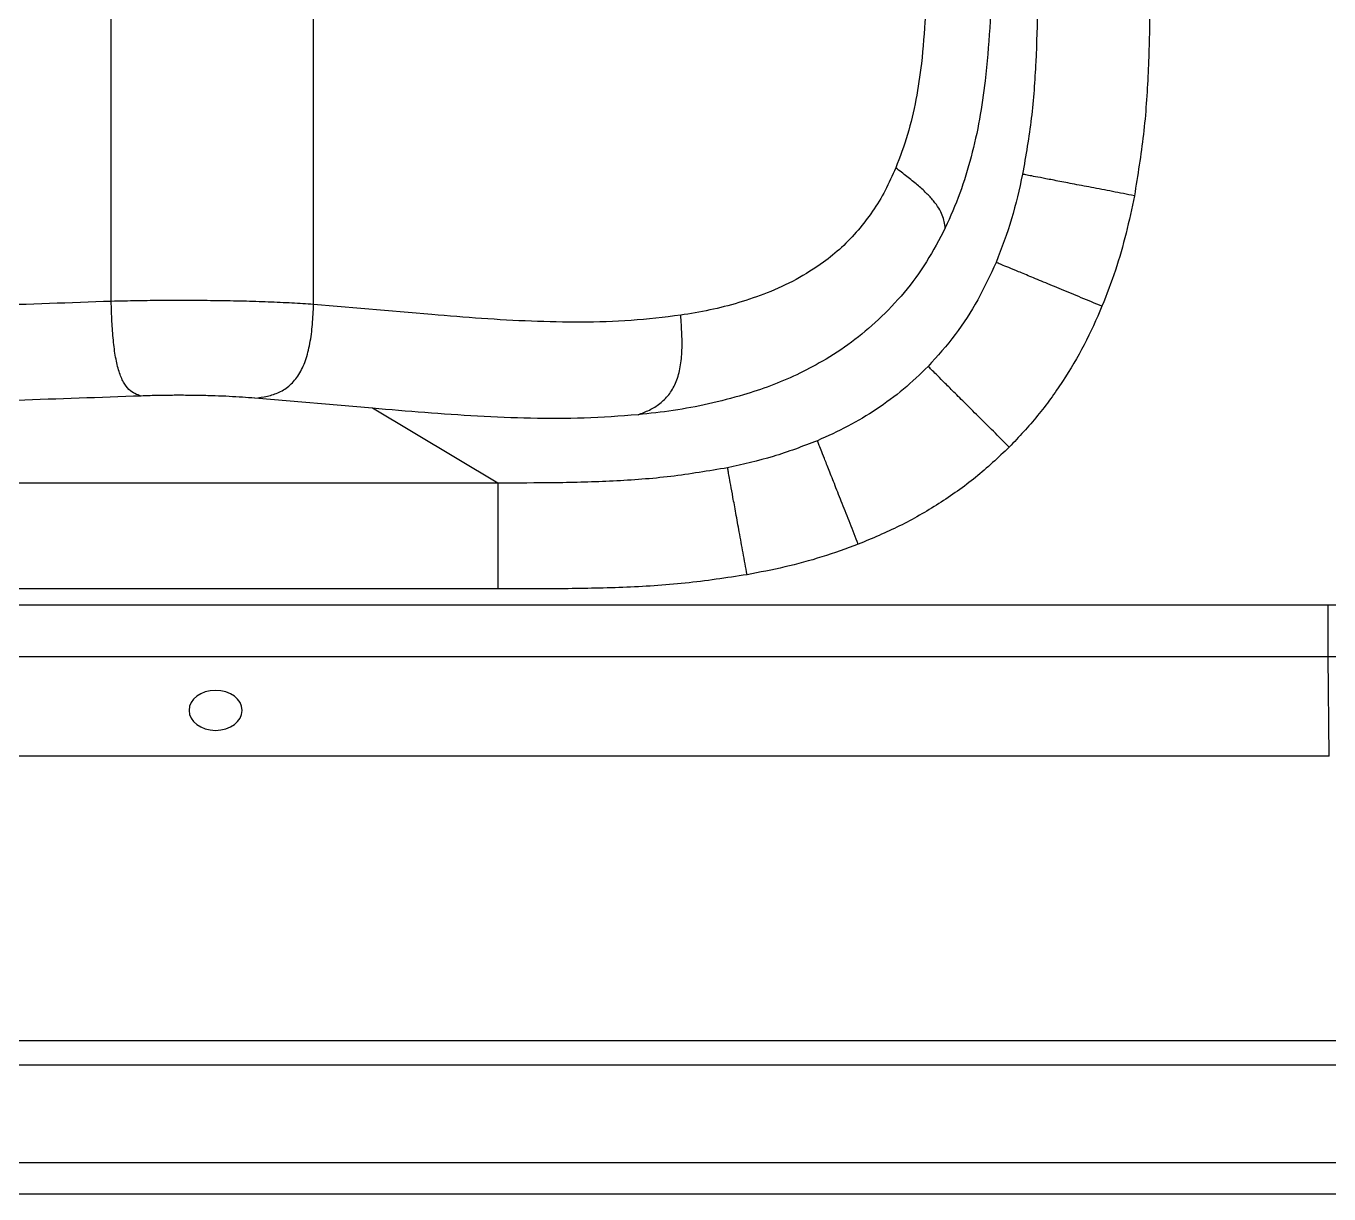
# Model space of a CAD drawing. Header units: inches. Extents: x 2 to 87, y 6 to 129.
# Drawn here: x 58.83 to 71.09, y 25.61 to 36.59 of the extents above; entities that cross this region are included whole.
import ezdxf

# ---------------------------------------------------------------- set-up
doc = ezdxf.new("R2010")
doc.units = ezdxf.units.IN
doc.header["$MEASUREMENT"] = 0
doc.layers.add('1', color=4, linetype='Continuous')

# ---------------------------------------------------------------- blocks, each defined once
blk = doc.blocks.new('2026 STRIDE')
at = {"layer": '1', "color": 3}
for p, q in [((57.303, 12.895), (57.303, 27.811)), ((59.207, 12.866), (59.207, 27.717)), ((60.319, 12.771), (59.207, 12.866)), ((59.76, 11.89), (58.653, 11.986)), ((60.94, 11.187), (59.76, 11.89)), ((60.94, 11.187), (40.269, 11.187)), ((60.94, 10.193), (40.27, 10.193)), ((68.751, 10.04), (40.294, 10.039)), ((68.751, 9.553), (40.324, 9.553)), ((68.759, 8.62), (68.751, 9.553)), ((68.759, 8.62), (40.361, 8.62)), ((53.969, 5.946), (73.03, 5.946)), ((73.03, 5.713), (53.97, 5.713)), ((54.647, 4.799), (74.204, 4.798)), ((54.647, 4.504), (74.205, 4.504))]:
    blk.add_line(p, q, dxfattribs=at)
at = {"layer": '1', "color": 1, "extrusion": (0, 0, -1)}
blk.add_ellipse((58.285, 9.05), major_axis=(0.25, 0), ratio=0.752466, dxfattribs=at)
at = {"layer": '1', "color": 3}
for points, knots in [([(64.978, 16.471), (64.978, 16.322), (64.977, 16.024), (64.967, 15.576), (64.939, 15.28), (64.925, 15.132)], [0, 0, 0, 0, 0.333376, 0.666722, 1, 1, 1, 1]), ([(65.585, 16.471), (65.585, 16.303), (65.585, 15.969), (65.573, 15.467), (65.541, 15.135), (65.525, 14.969)], [0, 0, 0, 0, 0.3333718, 0.6667132, 1, 1, 1, 1]), ([(66.018, 16.213), (66.018, 16.035), (66.018, 15.68), (66.004, 15.148), (65.967, 14.616), (65.906, 14.266), (65.876, 14.091)], [0, 0, 0, 0, 0.250033, 0.50005, 0.750046, 1, 1, 1, 1]), ([(67.075, 16.213), (67.075, 16.018), (67.075, 15.629), (67.061, 15.046), (67.022, 14.464), (66.959, 14.08), (66.928, 13.888)], [0, 0, 0, 0, 0.2500283, 0.5000453, 0.7500384, 1, 1, 1, 1]), ([(64.925, 15.132), (64.909, 15.019), (64.878, 14.792), (64.8, 14.46), (64.722, 14.253), (64.683, 14.15)], [0, 0, 0, 0, 0.333404, 0.666738, 1, 1, 1, 1]), ([(65.525, 14.969), (65.508, 14.848), (65.476, 14.607), (65.396, 14.254), (65.292, 13.909), (65.197, 13.693), (65.149, 13.586)], [0, 0, 0, 0, 0.250033, 0.500047, 0.750033, 1, 1, 1, 1]), ([(64.683, 14.15), (64.651, 14.078), (64.587, 13.935), (64.468, 13.738), (64.376, 13.623), (64.33, 13.566)], [0, 0, 0, 0, 0.333346, 0.666673, 1, 1, 1, 1]), ([(65.149, 13.586), (65.146, 13.605), (65.14, 13.644), (65.123, 13.705), (65.091, 13.77), (65.041, 13.84), (64.972, 13.914), (64.887, 13.991), (64.789, 14.07), (64.719, 14.123), (64.683, 14.15)], [0, 0, 0, 0, 0.127565, 0.253651, 0.377643, 0.500134, 0.62257, 0.746448, 0.872451, 1, 1, 1, 1]), ([(65.876, 14.091), (65.845, 13.95), (65.782, 13.667), (65.679, 13.397), (65.627, 13.262)], [0, 0, 0, 0, 0.5000389, 1, 1, 1, 1]), ([(66.928, 13.888), (66.859, 13.902), (66.723, 13.928), (66.526, 13.966), (66.343, 14.001), (66.185, 14.031), (66.061, 14.055), (65.973, 14.072), (65.915, 14.083), (65.889, 14.088), (65.876, 14.091)], [0, 0, 0, 0, 0.133814, 0.262492, 0.38387, 0.500012, 0.616148, 0.737516, 0.866187, 1, 1, 1, 1]), ([(66.928, 13.888), (66.903, 13.77), (66.854, 13.534), (66.754, 13.186), (66.667, 12.961), (66.623, 12.849)], [0, 0, 0, 0, 0.333347, 0.666681, 1, 1, 1, 1]), ([(64.33, 13.566), (64.279, 13.509), (64.176, 13.397), (64.061, 13.308), (64.003, 13.263)], [0, 0, 0, 0, 0.499972, 1, 1, 1, 1]), ([(65.149, 13.586), (65.092, 13.478), (64.979, 13.262), (64.767, 12.972), (64.604, 12.806), (64.522, 12.724)], [0, 0, 0, 0, 0.33334, 0.666666, 1, 1, 1, 1]), ([(64.003, 13.263), (63.918, 13.206), (63.748, 13.091), (63.565, 13.014), (63.474, 12.975)], [0, 0, 0, 0, 0.499941, 1, 1, 1, 1]), ([(65.627, 13.262), (65.572, 13.144), (65.463, 12.907), (65.25, 12.576), (65.075, 12.381), (64.988, 12.284)], [0, 0, 0, 0, 0.333369, 0.666697, 1, 1, 1, 1]), ([(66.623, 12.849), (66.558, 12.876), (66.431, 12.929), (66.245, 13.006), (66.073, 13.077), (65.923, 13.139), (65.805, 13.188), (65.721, 13.223), (65.665, 13.246), (65.64, 13.257), (65.627, 13.262)], [0, 0, 0, 0, 0.13369, 0.262312, 0.383737, 0.500003, 0.616268, 0.73769, 0.866311, 1, 1, 1, 1]), ([(57.303, 12.895), (56.528, 12.868), (54.979, 12.813), (52.638, 12.738), (50.284, 12.667), (47.917, 12.601), (45.54, 12.539), (43.152, 12.482), (41.552, 12.448), (40.752, 12.431)], [0, 0, 0, 0, 0.142857, 0.285714, 0.428571, 0.571429, 0.714286, 0.857143, 1, 1, 1, 1]), ([(58.299, 12.901), (58.216, 12.902), (58.049, 12.904), (57.796, 12.903), (57.545, 12.901), (57.384, 12.897), (57.303, 12.895)], [0, 0, 0, 0, 0.249987, 0.499977, 0.749982, 1, 1, 1, 1]), ([(57.585, 12.005), (57.565, 12.012), (57.527, 12.024), (57.47, 12.061), (57.418, 12.128), (57.375, 12.232), (57.342, 12.369), (57.321, 12.532), (57.309, 12.71), (57.305, 12.832), (57.303, 12.895)], [0, 0, 0, 0, 0.135058, 0.264264, 0.385133, 0.499997, 0.614862, 0.735734, 0.864941, 1, 1, 1, 1]), ([(59.207, 12.866), (59.14, 12.871), (59.006, 12.879), (58.782, 12.889), (58.547, 12.897), (58.382, 12.9), (58.299, 12.901)], [0, 0, 0, 0, 0.250018, 0.500023, 0.750013, 1, 1, 1, 1]), ([(63.474, 12.975), (63.385, 12.943), (63.207, 12.878), (62.934, 12.811), (62.751, 12.78), (62.66, 12.765)], [0, 0, 0, 0, 0.3333103, 0.6666469, 1, 1, 1, 1]), ([(58.653, 11.986), (58.692, 11.991), (58.77, 12.001), (58.882, 12.035), (58.985, 12.1), (59.071, 12.202), (59.135, 12.339), (59.176, 12.502), (59.198, 12.681), (59.204, 12.803), (59.207, 12.866)], [0, 0, 0, 0, 0.135312, 0.264623, 0.385386, 0.499987, 0.614594, 0.735368, 0.864687, 1, 1, 1, 1]), ([(62.66, 12.765), (62.504, 12.746), (62.193, 12.708), (61.724, 12.696), (61.255, 12.706), (60.787, 12.732), (60.475, 12.758), (60.319, 12.771)], [0, 0, 0, 0, 0.199976, 0.399978, 0.59998, 0.799983, 1, 1, 1, 1]), ([(62.259, 11.829), (62.295, 11.843), (62.365, 11.87), (62.464, 11.929), (62.549, 12.011), (62.615, 12.122), (62.657, 12.26), (62.674, 12.419), (62.673, 12.589), (62.664, 12.706), (62.66, 12.765)], [0, 0, 0, 0, 0.133017, 0.261622, 0.383817, 0.501111, 0.617933, 0.739161, 0.867099, 1, 1, 1, 1]), ([(66.623, 12.849), (66.57, 12.727), (66.462, 12.484), (66.257, 12.14), (66.024, 11.815), (65.842, 11.621), (65.751, 11.525)], [0, 0, 0, 0, 0.250015, 0.500019, 0.750011, 1, 1, 1, 1]), ([(64.522, 12.724), (64.438, 12.65), (64.271, 12.502), (64.086, 12.389), (63.994, 12.332)], [0, 0, 0, 0, 0.499976, 1, 1, 1, 1]), ([(63.994, 12.332), (63.913, 12.289), (63.753, 12.201), (63.504, 12.098), (63.336, 12.043), (63.252, 12.016)], [0, 0, 0, 0, 0.333315, 0.666649, 1, 1, 1, 1]), ([(64.988, 12.284), (64.912, 12.211), (64.761, 12.065), (64.505, 11.878), (64.234, 11.715), (64.042, 11.629), (63.946, 11.585)], [0, 0, 0, 0, 0.249985, 0.499973, 0.74998, 1, 1, 1, 1]), ([(65.751, 11.525), (65.701, 11.574), (65.603, 11.672), (65.46, 11.814), (65.328, 11.945), (65.214, 12.059), (65.124, 12.149), (65.06, 12.213), (65.017, 12.255), (64.998, 12.274), (64.988, 12.284)], [0, 0, 0, 0, 0.1337378, 0.2623831, 0.3837917, 0.5000109, 0.6162254, 0.7376247, 0.8662634, 1, 1, 1, 1]), ([(58.142, 12.01), (58.095, 12.011), (58.002, 12.012), (57.861, 12.012), (57.721, 12.01), (57.63, 12.007), (57.585, 12.005)], [0, 0, 0, 0, 0.2499795, 0.4999632, 0.7499738, 1, 1, 1, 1]), ([(63.252, 12.016), (63.142, 11.986), (62.922, 11.926), (62.59, 11.866), (62.37, 11.841), (62.259, 11.829)], [0, 0, 0, 0, 0.333316, 0.666651, 1, 1, 1, 1]), ([(57.585, 12.005), (56.806, 11.978), (55.247, 11.924), (52.889, 11.848), (50.519, 11.777), (48.138, 11.711), (45.744, 11.649), (43.341, 11.591), (41.73, 11.557), (40.924, 11.54)], [0, 0, 0, 0, 0.142857, 0.285716, 0.428575, 0.571429, 0.714282, 0.857139, 1, 1, 1, 1]), ([(58.653, 11.986), (58.615, 11.988), (58.539, 11.994), (58.413, 12.001), (58.281, 12.007), (58.188, 12.009), (58.142, 12.01)], [0, 0, 0, 0, 0.250027, 0.500037, 0.75002, 1, 1, 1, 1]), ([(62.259, 11.829), (62.09, 11.816), (61.752, 11.791), (61.248, 11.793), (60.748, 11.814), (60.252, 11.848), (59.924, 11.876), (59.76, 11.89)], [0, 0, 0, 0, 0.199983, 0.399982, 0.599984, 0.799988, 1, 1, 1, 1]), ([(63.946, 11.585), (63.808, 11.532), (63.533, 11.427), (63.245, 11.363), (63.101, 11.331)], [0, 0, 0, 0, 0.4999604, 1, 1, 1, 1]), ([(64.33, 10.612), (64.304, 10.677), (64.254, 10.805), (64.18, 10.991), (64.113, 11.163), (64.054, 11.31), (64.009, 11.425), (63.978, 11.504), (63.958, 11.554), (63.95, 11.575), (63.946, 11.585)], [0, 0, 0, 0, 0.134192, 0.263045, 0.384291, 0.500056, 0.615797, 0.736994, 0.865814, 1, 1, 1, 1]), ([(65.751, 11.525), (65.647, 11.427), (65.44, 11.233), (65.092, 10.988), (64.722, 10.776), (64.461, 10.666), (64.33, 10.612)], [0, 0, 0, 0, 0.2499858, 0.4999754, 0.7499809, 1, 1, 1, 1]), ([(63.101, 11.331), (62.923, 11.301), (62.567, 11.24), (62.025, 11.202), (61.483, 11.187), (61.121, 11.187), (60.94, 11.187)], [0, 0, 0, 0, 0.249955, 0.499951, 0.749967, 1, 1, 1, 1]), ([(63.284, 10.325), (63.272, 10.394), (63.247, 10.528), (63.212, 10.724), (63.179, 10.905), (63.151, 11.058), (63.129, 11.176), (63.115, 11.256), (63.106, 11.303), (63.103, 11.322), (63.101, 11.331)], [0, 0, 0, 0, 0.134557, 0.263567, 0.384667, 0.500059, 0.615426, 0.736475, 0.865449, 1, 1, 1, 1]), ([(60.94, 11.187), (60.94, 11.18), (60.94, 11.165), (60.94, 11.123), (60.94, 11.047), (60.94, 10.932), (60.94, 10.778), (60.94, 10.597), (60.94, 10.399), (60.94, 10.262), (60.94, 10.193)], [0, 0, 0, 0, 0.134982, 0.264156, 0.385057, 0.5, 0.614943, 0.735844, 0.865018, 1, 1, 1, 1]), ([(64.33, 10.612), (64.217, 10.57), (63.99, 10.488), (63.64, 10.394), (63.403, 10.348), (63.284, 10.325)], [0, 0, 0, 0, 0.33332, 0.666653, 1, 1, 1, 1]), ([(63.284, 10.325), (63.09, 10.296), (62.703, 10.237), (62.116, 10.202), (61.528, 10.191), (61.136, 10.192), (60.94, 10.193)], [0, 0, 0, 0, 0.249964, 0.499958, 0.749974, 1, 1, 1, 1]), ([(70.269, 10.248), (70.172, 10.213), (69.979, 10.142), (69.675, 10.083), (69.368, 10.051), (69.06, 10.04), (68.854, 10.04), (68.751, 10.04)], [0, 0, 0, 0, 0.199945, 0.399871, 0.599895, 0.799974, 1, 1, 1, 1]), ([(68.751, 9.553), (68.751, 9.558), (68.751, 9.566), (68.751, 9.588), (68.751, 9.625), (68.751, 9.682), (68.751, 9.757), (68.751, 9.845), (68.751, 9.941), (68.751, 10.007), (68.751, 10.04)], [0, 0, 0, 0, 0.134739, 0.263809, 0.384808, 0.5, 0.615192, 0.736191, 0.865261, 1, 1, 1, 1]), ([(70.453, 9.8), (70.345, 9.759), (70.128, 9.679), (69.788, 9.607), (69.444, 9.567), (69.098, 9.554), (68.867, 9.553), (68.751, 9.553)], [0, 0, 0, 0, 0.199956, 0.399892, 0.599902, 0.799969, 1, 1, 1, 1])]:
    blk.add_open_spline(points, degree=3, knots=knots, dxfattribs=at)

msp = doc.modelspace()

# ---------------------------------------------------------------- block references
msp.add_blockref('2026 STRIDE', (2.333, 21.11))

doc.saveas('drawing.dxf')
